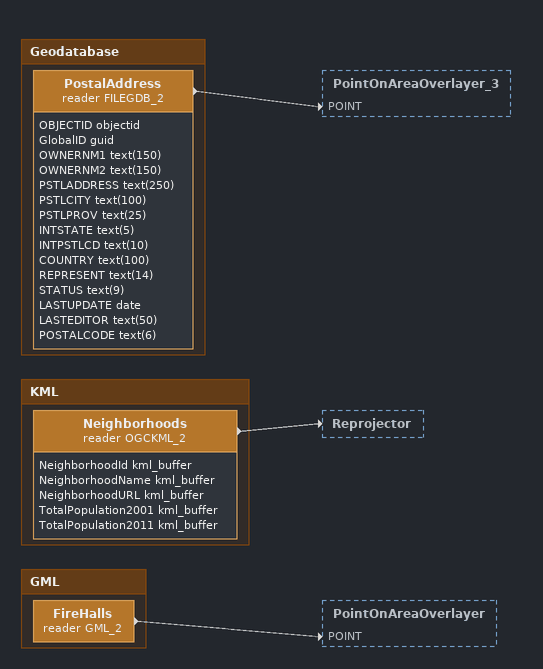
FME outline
Bookmark: Geodatabase
PostalAddress (reader FILEGDB_2)
    attributes: OBJECTID objectid, GlobalID guid, OWNERNM1 text(150), OWNERNM2 text(150), PSTLADDRESS text(250), PSTLCITY text(100), PSTLPROV text(25), INTSTATE text(5), INTPSTLCD text(10), COUNTRY text(100), REPRESENT text(14), STATUS text(9), LASTUPDATE date, LASTEDITOR text(50), POSTALCODE text(6)
    -> PointOnAreaOverlayer_3 [POINT]

Bookmark: KML
Neighborhoods (reader OGCKML_2)
    attributes: NeighborhoodId kml_buffer, NeighborhoodName kml_buffer, NeighborhoodURL kml_buffer, TotalPopulation2001 kml_buffer, TotalPopulation2011 kml_buffer
    -> Reprojector

Bookmark: GML
FireHalls (reader GML_2)
    -> PointOnAreaOverlayer [POINT]
